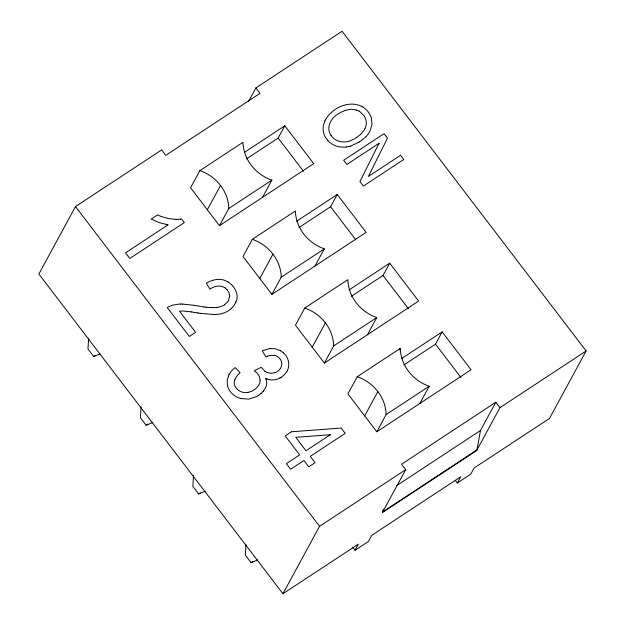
<?xml version="1.0" encoding="UTF-8"?>
<svg xmlns="http://www.w3.org/2000/svg" width="625" height="625" viewBox="0 0 625 625"><rect width="100%" height="100%" fill="white"/><g stroke="black" fill="none" stroke-linecap="round" stroke-linejoin="round"><path stroke-width="0.94" d="M260.125 380.227L259.445 376.641L257.453 373.484A9.062 8.297 28.5 0 0 257.016 373.023L254.297 370.75L261.172 367.281L264.992 371.328M260.125 380.227C260.148 384.539 257.133 388.227 253.5 390.242A18.57 16.992 28.5 0 1 250.508 391.688L247.953 392.336M88.609 338.18L87.984 348.984L93.734 356.516L100.234 353.844M141.055 406.883L140.43 417.695L146.18 425.227L152.68 422.547M193.5 475.594L192.875 486.398L198.625 493.93L205.125 491.258M245.945 544.297L245.32 555.102L251.07 562.633L257.578 559.961M383.227 509.141L382.727 511.914L476.969 449.922L480.477 430.508L495.836 402.234L499.961 407.648L476.656 450.562L382.398 512.523L405.719 469.633L401.594 464.219L495.836 402.234M235.898 302.102C238.734 296.422 236.344 289.727 232.188 285.398M235.047 379.25C231.32 386.953 240.656 394.242 247.953 392.336M235.898 302.102L234.023 305.492L231.305 308.547M324.906 120.945L323.57 124.859A19.219 17.586 28.5 0 0 323.148 127.516L323.141 127.641A17.375 15.898 28.5 0 0 325.844 137.867L327.953 140.562M235.047 379.25L236.391 376.883A23.812 21.789 28.5 0 1 237.469 375.469L238.75 374.023A27.82 25.453 28.5 0 1 239.141 373.633L240.094 372.703L235.109 367.539L231.656 370.742L229.055 374.398M324.906 120.945L325.523 119.68M287.156 371.008C290.359 365.039 288.586 357.336 283.547 352.961M287.156 371.008L284.766 374.375L281.328 377.242M365.016 128.695L364.453 129.719M325.523 119.68C332.453 107.766 348.922 99.953 361.898 106.492M229.055 374.398L227.203 380L227.453 385.594M455.539 480.664L457.32 482.992L470.781 474.141L474.109 468.008L549.508 418.422L586.125 350.969L342.062 31.25L255.898 87.922L260.031 93.336L165.789 155.32L161.656 149.906L75.492 206.578L38.875 274.031L282.938 593.75L358.328 544.164L355 550.297L352.633 547.188M262.555 197.312L271.875 180.141A40.891 37.414 28.5 0 1 242.969 142.273L199.891 170.609L190.57 187.773L219.477 225.648L313.719 163.664L284.805 125.789L245.016 151.961M248.586 101.391L255.898 87.922M207.281 209.867L220.523 185.477M219.477 225.648L228.797 208.477L271.875 180.141M246.477 158.883L278.148 138.055L284.805 125.789M315 266.016L324.32 248.844A40.891 37.414 28.5 0 1 295.414 210.977L252.336 239.312L243.016 256.484L271.922 294.352L366.164 232.367L337.258 194.5L296.648 221.203M259.727 278.57L272.969 254.188M271.922 294.352L281.242 277.18L324.32 248.844M298.922 227.594L330.594 206.758L337.258 194.5M367.445 334.719L376.773 317.555A40.891 37.414 28.5 0 1 347.859 279.68L304.781 308.016L295.461 325.188L324.367 363.055L418.609 301.07L389.703 263.203L349.102 289.906M312.172 347.273L325.414 322.891M324.367 363.055L333.688 345.891L376.773 317.555M351.375 296.297L383.039 275.469L389.703 263.203M419.898 403.422L429.219 386.258A40.891 37.414 28.5 0 1 400.312 348.391L357.227 376.727L347.906 393.891L376.812 431.758L471.055 369.773L442.148 331.906L401.547 358.609M399.422 350.023L400.312 348.391M364.617 415.984L377.859 391.594M282.938 593.75L319.555 526.305L405.719 469.633M376.812 431.758L386.133 414.594L429.219 386.258M403.82 365L435.492 344.172L442.148 331.906M457.32 482.992L460.648 476.859L371.789 535.305L368.461 541.438L355 550.297M364.406 129.789L360.461 134.523M263.281 391.258L265.594 387.656A12.594 11.516 28.5 0 0 266.633 381.695L266.531 381.328A12.086 11.055 28.5 0 0 266.055 379.328L265.773 378.562M263.281 391.258L260.961 393.602M366.141 136.477L366.953 135.562A27.281 24.961 28.5 0 0 370.039 130.93L371.969 124.711L371.453 118.211M366.141 136.477L366 136.625A30.078 27.523 28.5 0 1 364.805 137.812L359.531 141.891M360.461 134.523L357.102 137.156M231.305 308.547L227.773 311.117A24.164 22.109 28.5 0 1 225 312.508L224.461 312.727A23 21.039 28.5 0 1 222.016 313.539L220.844 313.82A26.578 24.32 28.5 0 1 217.391 314.359L213.688 314.5M260.961 393.602L258.844 395.188M224.594 304.805L228.406 300.969L229.711 295.945M93.734 356.516L95.352 355.453M146.18 425.227L147.797 424.164M198.625 493.93L200.242 492.867M251.07 562.633L252.688 561.57M499.961 407.648L586.125 350.969M396.797 485.547L480.477 430.508M356.711 137.422L355.492 138.188A34.289 31.375 28.5 0 1 352.828 139.656C345.781 143.664 335.531 142.562 331.008 135.328M258.633 395.336L256.297 396.719M359.391 141.977L350.805 146.047M281.102 377.383L280.055 378M224.352 304.945L223.508 305.43A17.516 16.023 28.5 0 1 219.781 306.844L217.531 307.32M256.297 396.719L248.586 399.125L240.688 398.484M275.094 372.609C280.82 370.914 284.297 363.18 279.688 358.562A9.062 8.297 28.5 0 0 274.094 355.273M275.094 372.609L271.211 373.344L267.141 372.5M267.305 356.203L265.812 356.844L262.219 350.766L269.875 348.547M267.305 356.203L268.961 355.648A9.547 8.734 28.5 0 1 269.367 355.547L269.961 355.422M345.469 110.305L341.539 112.023A37.422 34.234 28.5 0 0 339.227 113.328C331.43 117.07 325.375 127.391 331.008 135.336M345.469 110.305L351.133 109.195L356.547 110.008M350.805 146.047L346.531 146.961M269.961 355.422L274.086 355.344M180.617 219.094L181.555 218.945L184.336 222.586L129.781 258.469L125.492 252.844L168.156 224.789L167.039 224.641M180.617 219.094L179.531 219.242A21.891 20.031 28.5 0 1 177.539 219.383L175.797 219.383M217.18 307.375L216.648 307.445M346.531 146.961L345.023 147.109A19.375 17.727 28.5 0 1 344.062 147.148L340.234 146.945A17.945 16.422 28.5 0 1 327.883 140.617M216.648 307.445L216.477 307.469A25.469 23.297 28.5 0 1 215.055 307.602L212.883 307.664M269.875 348.547L275.273 348.734L280.555 350.734M180.641 304.055L180.406 304.062A29.969 27.422 28.5 0 0 178.383 304.18L173 305.117A21.539 19.711 28.5 0 0 171.023 305.742L170.266 306.055A16.812 15.383 28.5 0 0 167.805 307.312L167.32 307.648L189.312 336.453L195.609 332.312L179.516 311.234L181.602 311.055A22.148 20.266 28.5 0 1 183.469 311.023L190.508 311.789M180.641 304.055L182.359 304.055M212.656 307.664L210.203 307.57M213.688 314.5L200.414 313.328M182.359 304.055L194.383 305.344M175.797 219.383L168.391 218.531L161.375 216.555M210.203 307.57L206.008 307.18M206.008 307.18L203.711 306.883M203.711 306.883L202.328 306.688M200.414 313.328L198 312.969M167.039 224.641L158.828 222.477L151.18 219.062L157.477 214.922L161.375 216.555M191.656 311.961L194.289 312.367M191.656 311.961L191.016 311.867M201.43 306.547L198.391 306.055M198 312.969L194.289 312.375M197.992 305.984L194.383 305.344M227.562 281.594L223.633 279.938L219.281 279.297L214.641 279.781L209.945 281.281L206.328 283.047L209.914 289.133L210.578 288.703A21.945 20.078 28.5 0 1 212.406 287.688C216.117 285.719 220.867 285.312 224.562 287.539M240.688 398.484C234.422 396.945 229.039 391.891 227.453 385.594M356.547 110.008L359.156 111.18M266.891 378.883L265.938 378.477M267.141 372.492L264.992 371.328M361.898 106.492C366.438 108.938 370.023 113.242 371.453 118.211M227.562 281.594L228.664 282.281M359.156 111.18L359.641 111.477M280.555 350.734L283.547 352.961M224.562 287.539L225.242 287.984M359.641 111.477L364.117 115.867M228.664 282.281L231.398 284.562M225.242 287.984L227 289.562M231.398 284.562L232.18 285.398M227 289.555L228.977 292.594L229.711 295.945M278.148 138.055L303.516 171.289M330.594 206.758L355.961 239.992M383.039 275.469L408.406 308.695M435.492 344.172L460.859 377.398M75.492 206.578L319.555 526.305M357.227 376.727A40.891 37.414 28.5 0 1 386.133 414.594M304.781 308.016A40.891 37.414 28.5 0 1 333.688 345.891M252.336 239.312A40.891 37.414 28.5 0 1 281.242 277.18M199.891 170.609A40.891 37.414 28.5 0 1 228.797 208.477M279.992 377.906A15.305 14.008 28.5 0 1 266.867 378.961M364.289 116.062A13.852 12.68 28.5 0 1 364.914 128.641M379.047 143.312L359.938 181.555L363.383 186.062L403.773 159.5L400.555 155.281L368.359 176.461L387.484 138.164L384.062 133.68L343.672 160.242L346.891 164.461L379.047 143.312M291.484 431.773L285.195 435.914L299.672 454.883L286.383 463.617L290.672 469.242L303.961 460.5L308.789 466.828L315.086 462.68L310.258 456.359L345.227 433.359L341.18 428.055L291.484 431.773M330.305 434.734L305.969 450.742L295.719 437.312L330.305 434.734"/></g></svg>
